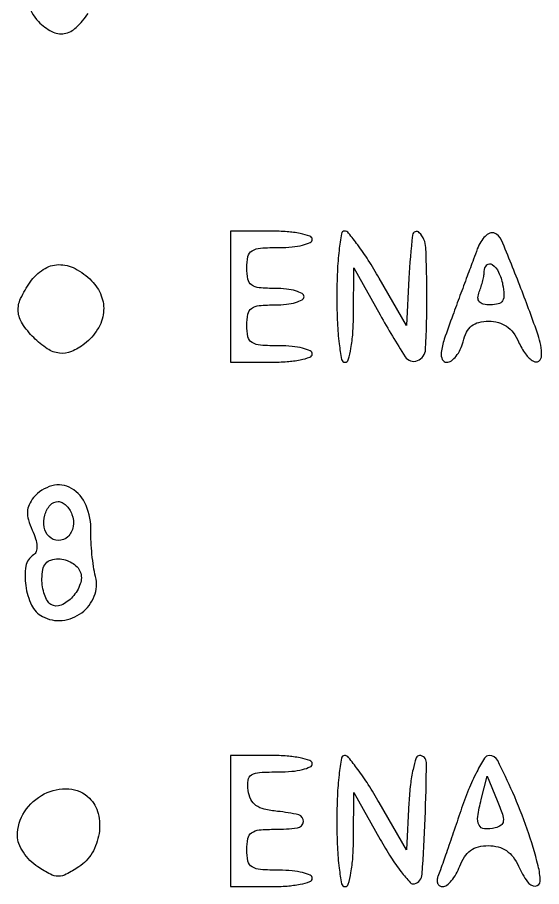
# Model space of a CAD drawing. Header units: millimetres. Extents: x 42961 to 43381, y 28224 to 28521.
# Drawn here: x 43024.94 to 43030.69, y 28328.82 to 28338.35 of the extents above; entities that cross this region are included whole.
import ezdxf

# ---------------------------------------------------------------- set-up
doc = ezdxf.new("R2010")
doc.units = ezdxf.units.MM

msp = doc.modelspace()

# ---------------------------------------------------------------- linework, layer by layer
msp.add_lwpolyline([(43025.0628, 28338.5196, 0.155315), (43025.1751, 28338.3023, 0.075471), (43025.3219, 28338.1942, 0.163509), (43025.4586, 28338.1721, 0.148713), (43025.5899, 28338.2371, 0.059073), (43025.7204, 28338.3927, 0.10038)], format="xyb")
for points in [[(43027.2793, 28335.2872), (43027.2793, 28334.5687), (43027.7283, 28334.5687, 0.01883), (43027.9005, 28334.5752, 0.03053), (43028.0455, 28334.5951, 0.031449), (43028.1522, 28334.6235, 0.322437), (43028.1774, 28334.6585, 0.295869), (43028.1549, 28334.6933, 0.04382), (43028.0719, 28334.722, 0.037669), (43027.9558, 28334.7418, 0.023598), (43027.8182, 28334.7483, -0.016149), (43027.6097, 28334.7551, -0.124134), (43027.5173, 28334.7848, -0.201266), (43027.4725, 28334.8482, -0.05449), (43027.4589, 28334.9729, -0.050766), (43027.4714, 28335.0952, -0.189121), (43027.5128, 28335.1589, -0.13443), (43027.5967, 28335.1898, -0.021436), (43027.7732, 28335.1974, 0.027026), (43027.8937, 28335.2039, 0.042582), (43027.9953, 28335.2238, 0.052312), (43028.0667, 28335.2526, 0.277684), (43028.0876, 28335.2872, 0.277684), (43028.0667, 28335.3219, 0.052312), (43027.9953, 28335.3506, 0.042582), (43027.8937, 28335.3705, 0.027026), (43027.7732, 28335.377, -0.021436), (43027.5967, 28335.3846, -0.13443), (43027.5128, 28335.4155, -0.189121), (43027.4714, 28335.4792, -0.050766), (43027.4589, 28335.6016, -0.05449), (43027.4725, 28335.7262, -0.201266), (43027.5173, 28335.7896, -0.124134), (43027.6097, 28335.8193, -0.016149), (43027.8182, 28335.8261, 0.023598), (43027.9558, 28335.8326, 0.037669), (43028.0719, 28335.8525, 0.04382), (43028.1549, 28335.8811, 0.295869), (43028.1774, 28335.9159, 0.322437), (43028.1522, 28335.9509, 0.031449), (43028.0455, 28335.9793, 0.03053), (43027.9005, 28335.9992, 0.01883), (43027.7283, 28336.0057), (43027.2793, 28336.0057)], [(43028.4468, 28335.2872, 0.010616), (43028.4529, 28335, 0.020476), (43028.4721, 28334.7708, 0.01702), (43028.4995, 28334.5993, 0.358912), (43028.5366, 28334.5687, 0.334769), (43028.572, 28334.5954, 0.024968), (43028.6011, 28334.7204, 0.02665), (43028.6221, 28334.8872, 0.016354), (43028.63, 28335.0851), (43028.6335, 28335.6016), (43028.9219, 28335.0864, 0.01516), (43029.1962, 28334.6292, 0.357431), (43029.3299, 28334.5859, 0.295052), (43029.4204, 28334.7118, 0.012476), (43029.4348, 28335.2872, 0.011478), (43029.4224, 28335.8248, 0.184108), (43029.3512, 28335.9886, 0.631834), (43029.2765, 28335.963, 0.015327), (43029.2372, 28335.4893), (43029.2102, 28334.9729), (43028.9118, 28335.4893, 0.011281), (43028.7913, 28335.6872, 0.01683), (43028.6765, 28335.854, 0.011901), (43028.5754, 28335.9842, 0.225375), (43028.5301, 28336.0057, 0.366884), (43028.497, 28335.9777, 0.012236), (43028.4713, 28335.7946, 0.01796), (43028.4528, 28335.5627, 0.010871)], [(43029.987, 28335.8109, 0.000026), (43029.945, 28335.6975, 0.000007), (43029.8761, 28335.5114, 0.000007), (43029.7971, 28335.2982, 0.000007), (43029.7183, 28335.0851, 0.008313), (43029.625, 28334.8197, 0.047891), (43029.5917, 28334.6747, 0.140489), (43029.603, 28334.5994, 0.29362), (43029.6508, 28334.5687, 0.155865), (43029.7023, 28334.5852, 0.069197), (43029.7547, 28334.6347, 0.058779), (43029.8002, 28334.7074, 0.048842), (43029.8309, 28334.7932, -0.053903), (43029.8698, 28334.8988, -0.109308), (43029.9251, 28334.9673, -0.111491), (43030.0034, 28335.0052, -0.057527), (43030.112, 28335.0178, -0.066014), (43030.2177, 28335.0038, -0.084692), (43030.3067, 28334.9627, -0.080937), (43030.3799, 28334.8927, -0.054703), (43030.439, 28334.7932, 0.046758), (43030.5161, 28334.6589, 0.104104), (43030.602, 28334.5791, 0.301885), (43030.662, 28334.5818, 0.239293), (43030.6921, 28334.641, 0.084341), (43030.6539, 28334.8662, 0.008524), (43030.4649, 28335.378, 0.004796), (43030.2535, 28335.907, 0.218166), (43030.1697, 28335.9852, 0.188613), (43030.1237, 28335.9829, 0.084673), (43030.0727, 28335.9485, 0.066144), (43030.0244, 28335.8885, 0.047547)], [(43025.7571, 28335.4622, -0.104479), (43025.864, 28335.2981, -0.120094), (43025.8882, 28335.113, -0.113476), (43025.8243, 28334.9296, -0.086094), (43025.6814, 28334.7708, -0.067333), (43025.5369, 28334.6858, -0.130103), (43025.405, 28334.6674, -0.117533), (43025.2721, 28334.7165, -0.049336), (43025.1238, 28334.8382, -0.049921), (43024.9986, 28334.9912, -0.130881), (43024.9536, 28335.1246, -0.125563), (43024.98, 28335.2663, -0.044201), (43025.084, 28335.4469, -0.096082), (43025.2281, 28335.5861, -0.139334), (43025.3961, 28335.638, -0.128064), (43025.5769, 28335.5953, -0.074833)], [(43030.265, 28335.4219, -0.032905), (43030.2792, 28335.3074, -0.149833), (43030.2634, 28335.2429, -0.197298), (43030.2174, 28335.2084, -0.06359), (43030.1312, 28335.1974, -0.050004), (43030.053, 28335.2052, -0.166595), (43030.0091, 28335.231, -0.198059), (43029.9945, 28335.2749, -0.073865), (43030.0089, 28335.3395, 0.016969), (43030.0298, 28335.3999, 0.015089), (43030.0474, 28335.464, 0.015326), (43030.0598, 28335.5227, 0.04425), (43030.0634, 28335.564, -0.195404), (43030.0921, 28335.6345, -0.368646), (43030.1492, 28335.6398, -0.12751), (43030.221, 28335.5551, -0.065284)], [(43025.1216, 28333.0842, 0.064199), (43025.0723, 28333.0064, 0.0993), (43025.0536, 28332.9293, 0.083131), (43025.0647, 28332.8413, 0.034049), (43025.1072, 28332.7281, -0.031672), (43025.1436, 28332.6327, -0.06318), (43025.1576, 28332.5532, -0.090672), (43025.1497, 28332.4934, -0.177845), (43025.1204, 28332.4561, 0.215123), (43025.0377, 28332.3334, 0.079078), (43025.0352, 28332.1197, 0.075652), (43025.1007, 28331.9056, 0.159164), (43025.2196, 28331.7813, 0.1499), (43025.4365, 28331.7388, 0.136132), (43025.6494, 28331.8224, 0.138111), (43025.7868, 28332.0026, 0.155616), (43025.8015, 28332.2191, -0.021776), (43025.7795, 28332.3292, -0.012496), (43025.7622, 28332.4636, -0.012467), (43025.7514, 28332.5997, -0.020265), (43025.7499, 28332.7157, 0.104522), (43025.6979, 28332.9999, 0.164239), (43025.5367, 28333.1857, 0.202365), (43025.3226, 28333.2139, 0.153642)], [(43025.5427, 28332.9012, -0.13575), (43025.5556, 28332.7677, -0.158748), (43025.4962, 28332.6558, -0.198612), (43025.3937, 28332.6154, -0.194633), (43025.2915, 28332.6587, -0.155991), (43025.2386, 28332.7614, -0.106879), (43025.2447, 28332.8934, -0.11812), (43025.3031, 28333.0016, -0.213408), (43025.3932, 28333.0419, -0.125507), (43025.4338, 28333.0316, -0.064084), (43025.4765, 28333.0006, -0.057495), (43025.515, 28332.955, -0.054869)], [(43025.6329, 28332.2716, -0.17993), (43025.6342, 28332.139, -0.096683), (43025.5493, 28331.9968, -0.106573), (43025.4243, 28331.9062, -0.246958), (43025.3121, 28331.914, -0.122868), (43025.2742, 28331.9527, -0.047593), (43025.2425, 28332.0213, -0.043435), (43025.2209, 28332.1056, -0.041109), (43025.2136, 28332.194, -0.047237), (43025.2234, 28332.2975, -0.126992), (43025.2548, 28332.3638, -0.147714), (43025.3108, 28332.4008, -0.072656), (43025.3961, 28332.4132, -0.071339), (43025.4699, 28332.4027, -0.063658), (43025.5409, 28332.3716, -0.066843), (43025.5985, 28332.3257, -0.099894)], [(43027.2793, 28329.5393), (43027.2793, 28328.8208), (43027.7283, 28328.8208, 0.01883), (43027.9005, 28328.8273, 0.03053), (43028.0455, 28328.8472, 0.031449), (43028.1522, 28328.8756, 0.322437), (43028.1774, 28328.9106, 0.295869), (43028.1549, 28328.9454, 0.04382), (43028.0719, 28328.974, 0.037669), (43027.9558, 28328.9939, 0.023598), (43027.8182, 28329.0004, -0.016149), (43027.6097, 28329.0072, -0.124134), (43027.5173, 28329.0369, -0.201266), (43027.4725, 28329.1003, -0.05449), (43027.4589, 28329.2249, -0.050766), (43027.4714, 28329.3473, -0.189121), (43027.5128, 28329.411, -0.13443), (43027.5967, 28329.4419, -0.021436), (43027.7732, 28329.4495, 0.034197), (43028.014, 28329.466, 0.342587), (43028.08, 28329.5335, 0.378118), (43028.0291, 28329.6064, 0.035641), (43027.7957, 28329.6459, -0.033257), (43027.6509, 28329.6696, -0.098739), (43027.5598, 28329.711, -0.127529), (43027.5048, 28329.777, -0.075029), (43027.4751, 28329.8761, -0.064285), (43027.4737, 28329.9873, -0.232738), (43027.511, 28330.045, -0.121927), (43027.5998, 28330.0723, -0.013777), (43027.8119, 28330.0782, 0.023189), (43027.952, 28330.0847, 0.03707), (43028.07, 28330.1045, 0.042776), (43028.1546, 28330.1332, 0.298098), (43028.1774, 28330.168, 0.322437), (43028.1522, 28330.203, 0.031449), (43028.0455, 28330.2314, 0.03053), (43027.9005, 28330.2513, 0.01883), (43027.7283, 28330.2578), (43027.2793, 28330.2578)], [(43028.4468, 28329.5393, 0.010616), (43028.4529, 28329.2521, 0.020476), (43028.4721, 28329.0229, 0.01702), (43028.4995, 28328.8514, 0.358912), (43028.5366, 28328.8208, 0.334769), (43028.572, 28328.8475, 0.024968), (43028.6011, 28328.9725, 0.02665), (43028.6221, 28329.1392, 0.016354), (43028.63, 28329.3372), (43028.6335, 28329.8536), (43028.9219, 28329.3385, 0.014647), (43029.0389, 28329.1432, 0.022896), (43029.1519, 28328.9831, 0.019058), (43029.2511, 28328.865, 0.292881), (43029.3, 28328.8518, 0.307792), (43029.3822, 28328.9559, 0.008257), (43029.4155, 28329.5689, 0.00796), (43029.4289, 28330.1816, 0.415959), (43029.3532, 28330.2578, 0.324225), (43029.3169, 28330.2315, 0.023914), (43029.2824, 28330.1061, 0.026066), (43029.2539, 28329.9393, 0.016173), (43029.2372, 28329.7414), (43029.2102, 28329.2249), (43028.9118, 28329.7414, 0.011281), (43028.7913, 28329.9392, 0.01683), (43028.6765, 28330.1061, 0.011901), (43028.5754, 28330.2362, 0.225375), (43028.5301, 28330.2578, 0.366884), (43028.497, 28330.2298, 0.012236), (43028.4713, 28330.0467, 0.01796), (43028.4528, 28329.8148, 0.010871)], [(43029.8053, 28329.6515, -0.001123), (43029.7239, 28329.4112, -0.001442), (43029.6479, 28329.1904, -0.001105), (43029.5832, 28329.0057, -0.012424), (43029.5556, 28328.9331, 0.079079), (43029.5455, 28328.8902, 0.130244), (43029.5523, 28328.8538, 0.155297), (43029.5749, 28328.8297, 0.128041), (43029.6091, 28328.8208, 0.170252), (43029.6533, 28328.8363, 0.051894), (43029.7045, 28328.8867, 0.045263), (43029.754, 28328.9594, 0.036171), (43029.794, 28329.0453, -0.054906), (43029.8464, 28329.1476, -0.092103), (43029.9131, 28329.217, -0.09468), (43029.9989, 28329.2565, -0.06085), (43030.108, 28329.2699, -0.063752), (43030.2162, 28329.256, -0.085559), (43030.306, 28329.2153, -0.082383), (43030.3794, 28329.1455, -0.054658), (43030.439, 28329.0453, 0.04239), (43030.5359, 28328.873, 0.252894), (43030.6244, 28328.8271, 0.41306), (43030.6762, 28328.8806, 0.058279), (43030.6543, 28329.049, 0.022403), (43030.5342, 28329.4505, 0.020253), (43030.375, 28329.8537, 0.012607), (43030.2104, 28330.2019, 0.283193), (43030.1196, 28330.2578, 0.258951), (43030.0662, 28330.2281, 0.019735), (43029.9816, 28330.0797, 0.02319), (43029.8913, 28329.8838, 0.015345)], [(43030.1833, 28329.464, -0.072569), (43030.0659, 28329.4548, -0.267691), (43030.0064, 28329.4946, -0.153688), (43029.9919, 28329.5885, -0.023647), (43030.0297, 28329.7757), (43030.0946, 28330.0332), (43030.206, 28329.7638, -0.014739), (43030.2624, 28329.615, -0.102412), (43030.2723, 28329.5382, -0.220938), (43030.2468, 28329.4927, -0.101007)], [(43025.7345, 28329.7908, -0.137414), (43025.8299, 28329.6211, -0.09853), (43025.8393, 28329.4026, -0.094763), (43025.7634, 28329.1899, -0.115293), (43025.6178, 28329.0371, -0.024542), (43025.48, 28328.9562, -0.121059), (43025.3932, 28328.9349, -0.121059), (43025.3065, 28328.9562, -0.024542), (43025.1687, 28329.0371, -0.053596), (43025.0825, 28329.1078, -0.048289), (43025.0099, 28329.1976, -0.051228), (43024.9605, 28329.2923, -0.094993), (43024.9442, 28329.3771, -0.146842), (43025.0236, 28329.6416, -0.127033), (43025.2393, 28329.8365, -0.137846), (43025.5082, 28329.8933, -0.181877)]]:
    msp.add_lwpolyline(points, format="xyb", close=True)

doc.saveas('drawing.dxf')
